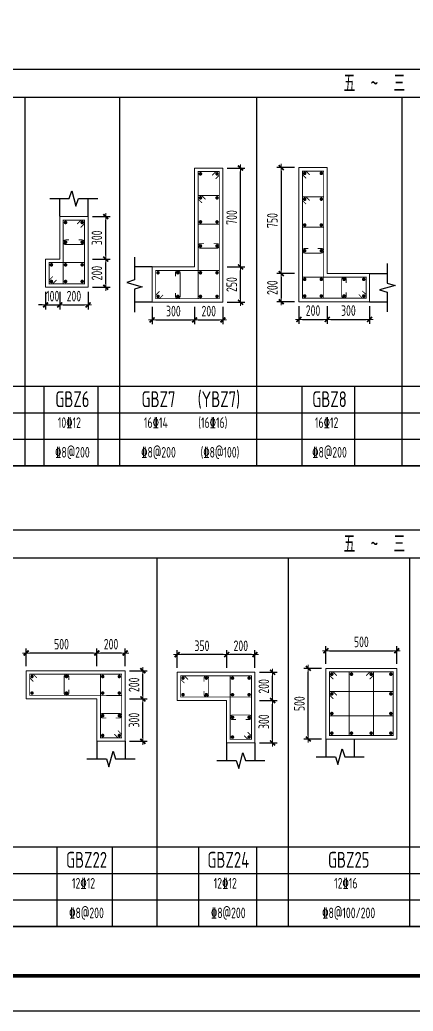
# Model space of a CAD drawing. Extents: x -144902 to 588294, y -160863 to 65494.
# Drawn here: x 3644 to 14765, y -160863 to -132798 of the extents above; entities that cross this region are included whole.
import ezdxf
from ezdxf.enums import TextEntityAlignment as Align

# ---------------------------------------------------------------- set-up
doc = ezdxf.new("R2010")
doc.units = 0
doc.header["$LTSCALE"] = 100
doc.layers.get('0').update_dxf_attribs({"linetype": 'CONTINUOUS'})
doc.layers.get('Defpoints').update_dxf_attribs({"linetype": 'CONTINUOUS'})
for name, color, linetype in [('1508', 2, 'CONTINUOUS'), ('Note', 7, 'CONTINUOUS'), ('TAB', 7, 'CONTINUOUS'), ('THIN', 7, 'CONTINUOUS'), ('tk', 7, 'CONTINUOUS')]:
    doc.layers.add(name, color=color, linetype=linetype)
for name, color, linetype, lineweight in [('REIN', 6, 'CONTINUOUS', 18), ('Z-柱大样外框', 7, 'ByLayer', 18), ('Z-详图标注', 3, 'CONTINUOUS', 18)]:
    doc.layers.add(name, color=color, linetype=linetype, lineweight=lineweight)
doc.styles.get("Standard").update_dxf_attribs({"font": 'tssdeng.shx', "width": 0.7, "bigfont": 'tssdchn.shx'})
doc.styles.add('TCCAD_Dimension', font='Tssdeng.shx', dxfattribs={"width": 0.7, "bigfont": 'tssdchn.shx'})
doc.dimstyles.new('TCCAD_25_100', dxfattribs={"dimtxt": 300, "dimasz": 100, "dimexe": 125, "dimexo": 125, "dimgap": 100, "dimtad": 1, "dimdec": 0, "dimlfac": 0.25, "dimzin": 0, "dimdsep": 46, "dimtxsty": 'TCCAD_Dimension', "dimblk": '_TCDBK25_100', "dimcen": 0, "dimclrt": 7, "dimadec": 0, "dimazin": 0, "dimtfac": 1, "dimtdec": 0, "dimtix": 1, "dimtmove": 2, "dimatfit": 3, "dimfxl": 1, "dimtolj": 1, "dimtzin": 0, "dimarcsym": 0})

# ---------------------------------------------------------------- blocks, each defined once
blk = doc.blocks.new('A1tk')
at = {"layer": 'tk', "color": 5}
blk.add_lwpolyline([(0, 0), (0, 59400), (84100, 59400), (84100, 0)], close=True, dxfattribs=at)
at = {"layer": 'tk', "const_width": 100}
blk.add_lwpolyline([(2500, 1000), (83100, 1000), (83100, 58400), (2500, 58400)], close=True, dxfattribs=at)
blk = doc.blocks.new('_TCDBK25_100')
blk.add_line((-1, 0), (1, 0))
at = {"const_width": 0.5}
blk.add_lwpolyline([(-0.7, -0.7), (0.7, 0.7)], dxfattribs=at)
blk = doc.blocks.new('*D299')
at = {"layer": 'Defpoints', "color": 0}
for p in [(7385, -140793), (8585, -140793), (8585, -141293)]:
    blk.add_point(p, dxfattribs=at)
at = {"layer": 'Z-详图标注', "color": 0, "lineweight": -2}
for p, q in [((7385, -140918), (7385, -141418)), ((8585, -140918), (8585, -141418)), ((7485, -141293), (8485, -141293))]:
    blk.add_line(p, q, dxfattribs=at)
at = {"layer": 'Z-详图标注', "color": 0, "lineweight": -2, "xscale": 100, "yscale": 100, "zscale": 100, "rotation": 180}
blk.add_blockref('_TCDBK25_100', (7385, -141293), dxfattribs=at)
at = {"layer": 'Z-详图标注', "color": 0, "lineweight": -2, "xscale": 100, "yscale": 100, "zscale": 100}
blk.add_blockref('_TCDBK25_100', (8585, -141293), dxfattribs=at)
at = {"layer": 'Z-详图标注', "color": 7, "insert": (7985, -141043), "char_height": 300, "attachment_point": 5, "style": 'TCCAD_Dimension'}
blk.add_mtext('\\A1;300', dxfattribs=at)
blk = doc.blocks.new('*D300')
at = {"layer": 'Defpoints', "color": 0}
for p in [(8585, -140793), (9385, -140793), (9385, -141293)]:
    blk.add_point(p, dxfattribs=at)
at = {"layer": 'Z-详图标注', "color": 0, "lineweight": -2}
for p, q in [((8585, -140918), (8585, -141418)), ((9385, -140918), (9385, -141418)), ((8685, -141293), (9285, -141293))]:
    blk.add_line(p, q, dxfattribs=at)
at = {"layer": 'Z-详图标注', "color": 0, "lineweight": -2, "xscale": 100, "yscale": 100, "zscale": 100, "rotation": 180}
blk.add_blockref('_TCDBK25_100', (8585, -141293), dxfattribs=at)
at = {"layer": 'Z-详图标注', "color": 0, "lineweight": -2, "xscale": 100, "yscale": 100, "zscale": 100}
blk.add_blockref('_TCDBK25_100', (9385, -141293), dxfattribs=at)
at = {"layer": 'Z-详图标注', "color": 7, "insert": (8985, -141043), "char_height": 300, "attachment_point": 5, "style": 'TCCAD_Dimension'}
blk.add_mtext('\\A1;200', dxfattribs=at)
blk = doc.blocks.new('*D301')
at = {"layer": 'Defpoints', "color": 0}
for p in [(9385, -139793), (9885, -139793), (9385, -140793)]:
    blk.add_point(p, dxfattribs=at)
at = {"layer": 'Z-详图标注', "color": 0, "lineweight": -2}
for p, q in [((9510, -139793), (10010, -139793)), ((9885, -140693), (9885, -139893)), ((9510, -140793), (10010, -140793))]:
    blk.add_line(p, q, dxfattribs=at)
at = {"layer": 'Z-详图标注', "color": 0, "lineweight": -2, "xscale": 100, "yscale": 100, "zscale": 100}
for p, rotation in [((9885, -139793), 90), ((9885, -140793), 270)]:
    blk.add_blockref('_TCDBK25_100', p, dxfattribs=dict(at, rotation=rotation))
at = {"layer": 'Z-详图标注', "color": 7, "insert": (9635, -140293), "char_height": 300, "attachment_point": 5, "rotation": 90, "style": 'TCCAD_Dimension'}
blk.add_mtext('\\A1;250', dxfattribs=at)
blk = doc.blocks.new('*D302')
at = {"layer": 'Defpoints', "color": 0}
for p in [(9385, -136993), (9885, -136993), (9385, -139793)]:
    blk.add_point(p, dxfattribs=at)
at = {"layer": 'Z-详图标注', "color": 0, "lineweight": -2}
for p, q in [((9510, -136993), (10010, -136993)), ((9885, -139693), (9885, -137093)), ((9510, -139793), (10010, -139793))]:
    blk.add_line(p, q, dxfattribs=at)
at = {"layer": 'Z-详图标注', "color": 0, "lineweight": -2, "xscale": 100, "yscale": 100, "zscale": 100}
for p, rotation in [((9885, -136993), 90), ((9885, -139793), 270)]:
    blk.add_blockref('_TCDBK25_100', p, dxfattribs=dict(at, rotation=rotation))
at = {"layer": 'Z-详图标注', "color": 7, "insert": (9635, -138393), "char_height": 300, "attachment_point": 5, "rotation": 90, "style": 'TCCAD_Dimension'}
blk.add_mtext('\\A1;700', dxfattribs=at)
blk = doc.blocks.new('*D305')
at = {"layer": 'Defpoints', "color": 0}
for p in [(11534, -136979), (11034, -139980), (11534, -139980)]:
    blk.add_point(p, dxfattribs=at)
at = {"layer": 'Z-详图标注', "color": 0, "lineweight": -2}
for p, q in [((11409, -136979), (10909, -136979)), ((11034, -137079), (11034, -139880)), ((11409, -139980), (10909, -139980))]:
    blk.add_line(p, q, dxfattribs=at)
at = {"layer": 'Z-详图标注', "color": 0, "lineweight": -2, "xscale": 100, "yscale": 100, "zscale": 100}
for p, rotation in [((11034, -136979), 90), ((11034, -139980), 270)]:
    blk.add_blockref('_TCDBK25_100', p, dxfattribs=dict(at, rotation=rotation))
at = {"layer": 'Z-详图标注', "color": 7, "insert": (10784, -138480), "char_height": 300, "attachment_point": 5, "rotation": 90, "style": 'TCCAD_Dimension'}
blk.add_mtext('\\A1;750', dxfattribs=at)
blk = doc.blocks.new('*D306')
at = {"layer": 'Defpoints', "color": 0}
for p in [(11534, -139980), (11034, -140779), (11534, -140779)]:
    blk.add_point(p, dxfattribs=at)
at = {"layer": 'Z-详图标注', "color": 0, "lineweight": -2}
for p, q in [((11409, -139980), (10909, -139980)), ((11034, -140080), (11034, -140679)), ((11409, -140779), (10909, -140779))]:
    blk.add_line(p, q, dxfattribs=at)
at = {"layer": 'Z-详图标注', "color": 0, "lineweight": -2, "xscale": 100, "yscale": 100, "zscale": 100}
for p, rotation in [((11034, -139980), 90), ((11034, -140779), 270)]:
    blk.add_blockref('_TCDBK25_100', p, dxfattribs=dict(at, rotation=rotation))
at = {"layer": 'Z-详图标注', "color": 7, "insert": (10784, -140380), "char_height": 300, "attachment_point": 5, "rotation": 90, "style": 'TCCAD_Dimension'}
blk.add_mtext('\\A1;200', dxfattribs=at)
blk = doc.blocks.new('*D307')
at = {"layer": 'Defpoints', "color": 0}
for p in [(11534, -140779), (12334, -140779), (12334, -141279)]:
    blk.add_point(p, dxfattribs=at)
at = {"layer": 'Z-详图标注', "color": 0, "lineweight": -2}
for p, q in [((11534, -140904), (11534, -141404)), ((12334, -140904), (12334, -141404)), ((11634, -141279), (12234, -141279))]:
    blk.add_line(p, q, dxfattribs=at)
at = {"layer": 'Z-详图标注', "color": 0, "lineweight": -2, "xscale": 100, "yscale": 100, "zscale": 100}
for p, rotation in [((11534, -141279), 179.9987410590652), ((12334, -141279), 359.9987410590651)]:
    blk.add_blockref('_TCDBK25_100', p, dxfattribs=dict(at, rotation=rotation))
at = {"layer": 'Z-详图标注', "color": 7, "insert": (11934, -141029), "char_height": 300, "attachment_point": 5, "rotation": 359.9987, "style": 'TCCAD_Dimension'}
blk.add_mtext('\\A1;200', dxfattribs=at)
blk = doc.blocks.new('*D308')
at = {"layer": 'Defpoints', "color": 0}
for p in [(12334, -140779), (13534, -140779), (13534, -141279)]:
    blk.add_point(p, dxfattribs=at)
at = {"layer": 'Z-详图标注', "color": 0, "lineweight": -2}
for p, q in [((12334, -140904), (12334, -141404)), ((13534, -140904), (13534, -141404)), ((12434, -141279), (13434, -141279))]:
    blk.add_line(p, q, dxfattribs=at)
at = {"layer": 'Z-详图标注', "color": 0, "lineweight": -2, "xscale": 100, "yscale": 100, "zscale": 100}
for p, rotation in [((12334, -141279), 179.9987410590652), ((13534, -141279), 359.9987410590651)]:
    blk.add_blockref('_TCDBK25_100', p, dxfattribs=dict(at, rotation=rotation))
at = {"layer": 'Z-详图标注', "color": 7, "insert": (12934, -141029), "char_height": 300, "attachment_point": 5, "rotation": 359.9987, "style": 'TCCAD_Dimension'}
blk.add_mtext('\\A1;300', dxfattribs=at)
blk = doc.blocks.new('*D309')
at = {"layer": 'Defpoints', "color": 0}
for p in [(4372, -140369), (4772, -140369), (4772, -140869)]:
    blk.add_point(p, dxfattribs=at)
at = {"layer": 'Z-详图标注', "color": 0, "lineweight": -2}
for p, q in [((4372, -140494), (4372, -140994)), ((4772, -140494), (4772, -140994)), ((4272, -140869), (4172, -140869)), ((4372, -140869), (4772, -140869)), ((4872, -140869), (4972, -140869))]:
    blk.add_line(p, q, dxfattribs=at)
at = {"layer": 'Z-详图标注', "color": 0, "lineweight": -2, "xscale": 100, "yscale": 100, "zscale": 100}
blk.add_blockref('_TCDBK25_100', (4372, -140869), dxfattribs=at)
at = {"layer": 'Z-详图标注', "color": 0, "lineweight": -2, "xscale": 100, "yscale": 100, "zscale": 100, "rotation": 180}
blk.add_blockref('_TCDBK25_100', (4772, -140869), dxfattribs=at)
at = {"layer": 'Z-详图标注', "color": 7, "insert": (4572, -140619), "char_height": 300, "attachment_point": 5, "style": 'TCCAD_Dimension'}
blk.add_mtext('\\A1;100', dxfattribs=at)
blk = doc.blocks.new('*D310')
at = {"layer": 'Defpoints', "color": 0}
for p in [(4772, -140369), (5572, -140369), (5572, -140869)]:
    blk.add_point(p, dxfattribs=at)
at = {"layer": 'Z-详图标注', "color": 0, "lineweight": -2}
for p, q in [((4772, -140494), (4772, -140994)), ((5572, -140494), (5572, -140994)), ((4872, -140869), (5472, -140869))]:
    blk.add_line(p, q, dxfattribs=at)
at = {"layer": 'Z-详图标注', "color": 0, "lineweight": -2, "xscale": 100, "yscale": 100, "zscale": 100, "rotation": 180}
blk.add_blockref('_TCDBK25_100', (4772, -140869), dxfattribs=at)
at = {"layer": 'Z-详图标注', "color": 0, "lineweight": -2, "xscale": 100, "yscale": 100, "zscale": 100}
blk.add_blockref('_TCDBK25_100', (5572, -140869), dxfattribs=at)
at = {"layer": 'Z-详图标注', "color": 7, "insert": (5172, -140619), "char_height": 300, "attachment_point": 5, "style": 'TCCAD_Dimension'}
blk.add_mtext('\\A1;200', dxfattribs=at)
blk = doc.blocks.new('*D311')
at = {"layer": 'Defpoints', "color": 0}
for p in [(5572, -139569), (6072, -139569), (5572, -140369)]:
    blk.add_point(p, dxfattribs=at)
at = {"layer": 'Z-详图标注', "color": 0, "lineweight": -2}
for p, q in [((5697, -139569), (6197, -139569)), ((6072, -140269), (6072, -139669)), ((5697, -140369), (6197, -140369))]:
    blk.add_line(p, q, dxfattribs=at)
at = {"layer": 'Z-详图标注', "color": 0, "lineweight": -2, "xscale": 100, "yscale": 100, "zscale": 100}
for p, rotation in [((6072, -139569), 90), ((6072, -140369), 270)]:
    blk.add_blockref('_TCDBK25_100', p, dxfattribs=dict(at, rotation=rotation))
at = {"layer": 'Z-详图标注', "color": 7, "insert": (5822, -139969), "char_height": 300, "attachment_point": 5, "rotation": 90, "style": 'TCCAD_Dimension'}
blk.add_mtext('\\A1;200', dxfattribs=at)
blk = doc.blocks.new('*D312')
at = {"layer": 'Defpoints', "color": 0}
for p in [(5572, -138369), (6072, -138369), (5572, -139569)]:
    blk.add_point(p, dxfattribs=at)
at = {"layer": 'Z-详图标注', "color": 0, "lineweight": -2}
for p, q in [((5697, -138369), (6197, -138369)), ((6072, -139469), (6072, -138469)), ((5697, -139569), (6197, -139569))]:
    blk.add_line(p, q, dxfattribs=at)
at = {"layer": 'Z-详图标注', "color": 0, "lineweight": -2, "xscale": 100, "yscale": 100, "zscale": 100}
for p, rotation in [((6072, -138369), 90), ((6072, -139569), 270)]:
    blk.add_blockref('_TCDBK25_100', p, dxfattribs=dict(at, rotation=rotation))
at = {"layer": 'Z-详图标注', "color": 7, "insert": (5822, -138969), "char_height": 300, "attachment_point": 5, "rotation": 90, "style": 'TCCAD_Dimension'}
blk.add_mtext('\\A1;300', dxfattribs=at)
blk = doc.blocks.new('*D359')
at = {"layer": 'Defpoints', "color": 0}
for p in [(10292, -152068), (10792, -152068), (10292, -153268)]:
    blk.add_point(p, dxfattribs=at)
at = {"layer": 'Z-详图标注', "color": 0, "lineweight": -2}
for p, q in [((10417, -152068), (10917, -152068)), ((10792, -153168), (10792, -152168)), ((10417, -153268), (10917, -153268))]:
    blk.add_line(p, q, dxfattribs=at)
at = {"layer": 'Z-详图标注', "color": 0, "lineweight": -2, "xscale": 100, "yscale": 100, "zscale": 100}
for p, rotation in [((10792, -152068), 90), ((10792, -153268), 270)]:
    blk.add_blockref('_TCDBK25_100', p, dxfattribs=dict(at, rotation=rotation))
at = {"layer": 'Z-详图标注', "color": 7, "insert": (10542, -152668), "char_height": 300, "attachment_point": 5, "rotation": 90, "style": 'TCCAD_Dimension'}
blk.add_mtext('\\A1;300', dxfattribs=at)
blk = doc.blocks.new('*D360')
at = {"layer": 'Defpoints', "color": 0}
for p in [(10292, -151268), (10792, -151268), (10292, -152068)]:
    blk.add_point(p, dxfattribs=at)
at = {"layer": 'Z-详图标注', "color": 0, "lineweight": -2}
for p, q in [((10417, -151268), (10917, -151268)), ((10792, -151968), (10792, -151368)), ((10417, -152068), (10917, -152068))]:
    blk.add_line(p, q, dxfattribs=at)
at = {"layer": 'Z-详图标注', "color": 0, "lineweight": -2, "xscale": 100, "yscale": 100, "zscale": 100}
for p, rotation in [((10792, -151268), 90), ((10792, -152068), 270)]:
    blk.add_blockref('_TCDBK25_100', p, dxfattribs=dict(at, rotation=rotation))
at = {"layer": 'Z-详图标注', "color": 7, "insert": (10542, -151668), "char_height": 300, "attachment_point": 5, "rotation": 90, "style": 'TCCAD_Dimension'}
blk.add_mtext('\\A1;200', dxfattribs=at)
blk = doc.blocks.new('*D361')
at = {"layer": 'Defpoints', "color": 0}
for p in [(9492, -150768), (9492, -151268), (10292, -151268)]:
    blk.add_point(p, dxfattribs=at)
at = {"layer": 'Z-详图标注', "color": 0, "lineweight": -2}
for p, q in [((9492, -151143), (9492, -150643)), ((10292, -151143), (10292, -150643)), ((10192, -150768), (9592, -150768))]:
    blk.add_line(p, q, dxfattribs=at)
at = {"layer": 'Z-详图标注', "color": 0, "lineweight": -2, "xscale": 100, "yscale": 100, "zscale": 100, "rotation": 180}
blk.add_blockref('_TCDBK25_100', (9492, -150768), dxfattribs=at)
at = {"layer": 'Z-详图标注', "color": 0, "lineweight": -2, "xscale": 100, "yscale": 100, "zscale": 100}
blk.add_blockref('_TCDBK25_100', (10292, -150768), dxfattribs=at)
at = {"layer": 'Z-详图标注', "color": 7, "insert": (9892, -150518), "char_height": 300, "attachment_point": 5, "style": 'TCCAD_Dimension'}
blk.add_mtext('\\A1;200', dxfattribs=at)
blk = doc.blocks.new('*D362')
at = {"layer": 'Defpoints', "color": 0}
for p in [(8092, -150768), (8092, -151268), (9492, -151268)]:
    blk.add_point(p, dxfattribs=at)
at = {"layer": 'Z-详图标注', "color": 0, "lineweight": -2}
for p, q in [((8092, -151143), (8092, -150643)), ((9492, -151143), (9492, -150643)), ((9392, -150768), (8192, -150768))]:
    blk.add_line(p, q, dxfattribs=at)
at = {"layer": 'Z-详图标注', "color": 0, "lineweight": -2, "xscale": 100, "yscale": 100, "zscale": 100, "rotation": 180}
blk.add_blockref('_TCDBK25_100', (8092, -150768), dxfattribs=at)
at = {"layer": 'Z-详图标注', "color": 0, "lineweight": -2, "xscale": 100, "yscale": 100, "zscale": 100}
blk.add_blockref('_TCDBK25_100', (9492, -150768), dxfattribs=at)
at = {"layer": 'Z-详图标注', "color": 7, "insert": (8792, -150518), "char_height": 300, "attachment_point": 5, "style": 'TCCAD_Dimension'}
blk.add_mtext('\\A1;350', dxfattribs=at)
blk = doc.blocks.new('*D399')
at = {"layer": 'Defpoints', "color": 0}
for p in [(6622, -152023), (7122, -152023), (6622, -153223)]:
    blk.add_point(p, dxfattribs=at)
at = {"layer": 'Z-详图标注', "color": 0, "lineweight": -2}
for p, q in [((6747, -152023), (7247, -152023)), ((7122, -153123), (7122, -152123)), ((6747, -153223), (7247, -153223))]:
    blk.add_line(p, q, dxfattribs=at)
at = {"layer": 'Z-详图标注', "color": 0, "lineweight": -2, "xscale": 100, "yscale": 100, "zscale": 100}
for p, rotation in [((7122, -152023), 90), ((7122, -153223), 270)]:
    blk.add_blockref('_TCDBK25_100', p, dxfattribs=dict(at, rotation=rotation))
at = {"layer": 'Z-详图标注', "color": 7, "insert": (6872, -152623), "char_height": 300, "attachment_point": 5, "rotation": 90, "style": 'TCCAD_Dimension'}
blk.add_mtext('\\A1;300', dxfattribs=at)
blk = doc.blocks.new('*D400')
at = {"layer": 'Defpoints', "color": 0}
for p in [(6622, -151223), (7122, -151223), (6622, -152023)]:
    blk.add_point(p, dxfattribs=at)
at = {"layer": 'Z-详图标注', "color": 0, "lineweight": -2}
for p, q in [((6747, -151223), (7247, -151223)), ((7122, -151923), (7122, -151323)), ((6747, -152023), (7247, -152023))]:
    blk.add_line(p, q, dxfattribs=at)
at = {"layer": 'Z-详图标注', "color": 0, "lineweight": -2, "xscale": 100, "yscale": 100, "zscale": 100}
for p, rotation in [((7122, -151223), 90), ((7122, -152023), 270)]:
    blk.add_blockref('_TCDBK25_100', p, dxfattribs=dict(at, rotation=rotation))
at = {"layer": 'Z-详图标注', "color": 7, "insert": (6872, -151623), "char_height": 300, "attachment_point": 5, "rotation": 90, "style": 'TCCAD_Dimension'}
blk.add_mtext('\\A1;200', dxfattribs=at)
blk = doc.blocks.new('*D401')
at = {"layer": 'Defpoints', "color": 0}
for p in [(5822, -150723), (5822, -151223), (6622, -151223)]:
    blk.add_point(p, dxfattribs=at)
at = {"layer": 'Z-详图标注', "color": 0, "lineweight": -2}
for p, q in [((5822, -151098), (5822, -150598)), ((6622, -151098), (6622, -150598)), ((6522, -150723), (5922, -150723))]:
    blk.add_line(p, q, dxfattribs=at)
at = {"layer": 'Z-详图标注', "color": 0, "lineweight": -2, "xscale": 100, "yscale": 100, "zscale": 100, "rotation": 180}
blk.add_blockref('_TCDBK25_100', (5822, -150723), dxfattribs=at)
at = {"layer": 'Z-详图标注', "color": 0, "lineweight": -2, "xscale": 100, "yscale": 100, "zscale": 100}
blk.add_blockref('_TCDBK25_100', (6622, -150723), dxfattribs=at)
at = {"layer": 'Z-详图标注', "color": 7, "insert": (6222, -150473), "char_height": 300, "attachment_point": 5, "style": 'TCCAD_Dimension'}
blk.add_mtext('\\A1;200', dxfattribs=at)
blk = doc.blocks.new('*D402')
at = {"layer": 'Defpoints', "color": 0}
for p in [(3822, -150723), (3822, -151223), (5822, -151223)]:
    blk.add_point(p, dxfattribs=at)
at = {"layer": 'Z-详图标注', "color": 0, "lineweight": -2}
for p, q in [((3822, -151098), (3822, -150598)), ((5822, -151098), (5822, -150598)), ((5722, -150723), (3922, -150723))]:
    blk.add_line(p, q, dxfattribs=at)
at = {"layer": 'Z-详图标注', "color": 0, "lineweight": -2, "xscale": 100, "yscale": 100, "zscale": 100, "rotation": 180}
blk.add_blockref('_TCDBK25_100', (3822, -150723), dxfattribs=at)
at = {"layer": 'Z-详图标注', "color": 0, "lineweight": -2, "xscale": 100, "yscale": 100, "zscale": 100}
blk.add_blockref('_TCDBK25_100', (5822, -150723), dxfattribs=at)
at = {"layer": 'Z-详图标注', "color": 7, "insert": (4822, -150473), "char_height": 300, "attachment_point": 5, "style": 'TCCAD_Dimension'}
blk.add_mtext('\\A1;500', dxfattribs=at)
blk = doc.blocks.new('*D403')
at = {"layer": 'Defpoints', "color": 0}
for p in [(14300, -150658), (12300, -151158), (14300, -151158)]:
    blk.add_point(p, dxfattribs=at)
at = {"layer": 'Z-详图标注', "color": 0, "lineweight": -2}
for p, q in [((12300, -151033), (12300, -150533)), ((12400, -150658), (14200, -150658)), ((14300, -151033), (14300, -150533))]:
    blk.add_line(p, q, dxfattribs=at)
at = {"layer": 'Z-详图标注', "color": 0, "lineweight": -2, "xscale": 100, "yscale": 100, "zscale": 100, "rotation": 180}
blk.add_blockref('_TCDBK25_100', (12300, -150658), dxfattribs=at)
at = {"layer": 'Z-详图标注', "color": 0, "lineweight": -2, "xscale": 100, "yscale": 100, "zscale": 100}
blk.add_blockref('_TCDBK25_100', (14300, -150658), dxfattribs=at)
at = {"layer": 'Z-详图标注', "color": 7, "insert": (13300, -150408), "char_height": 300, "attachment_point": 5, "style": 'TCCAD_Dimension'}
blk.add_mtext('\\A1;500', dxfattribs=at)
blk = doc.blocks.new('*D404')
at = {"layer": 'Defpoints', "color": 0}
for p in [(11800, -151158), (12300, -151158), (12300, -153158)]:
    blk.add_point(p, dxfattribs=at)
at = {"layer": 'Z-详图标注', "color": 0, "lineweight": -2}
for p, q in [((12175, -151158), (11675, -151158)), ((11800, -153058), (11800, -151258)), ((12175, -153158), (11675, -153158))]:
    blk.add_line(p, q, dxfattribs=at)
at = {"layer": 'Z-详图标注', "color": 0, "lineweight": -2, "xscale": 100, "yscale": 100, "zscale": 100}
for p, rotation in [((11800, -151158), 90), ((11800, -153158), 270)]:
    blk.add_blockref('_TCDBK25_100', p, dxfattribs=dict(at, rotation=rotation))
at = {"layer": 'Z-详图标注', "color": 7, "insert": (11550, -152158), "char_height": 300, "attachment_point": 5, "rotation": 90, "style": 'TCCAD_Dimension'}
blk.add_mtext('\\A1;500', dxfattribs=at)

msp = doc.modelspace()

# ---------------------------------------------------------------- linework, layer by layer
at = {"color": 1, "lineweight": 30, "elevation": 0}
for points in [[(4331.396, -143171.4), (5847.214, -143171.4), (5847.214, -145421.4), (4331.396, -145421.4)], [(11625.068, -143171.4), (13104.358, -143171.4), (13104.358, -145421.4), (11625.068, -145421.4)], [(4699.063, -156211.579), (6257.819, -156211.579), (6257.819, -158461.579), (4699.063, -158461.579)], [(8702.856, -156211.579), (10336.733, -156211.579), (10336.733, -158461.579), (8702.856, -158461.579)]]:
    msp.add_lwpolyline(points, close=True, dxfattribs=at)
at = {"layer": 'REIN', "color": 210, "const_width": 25, "elevation": 0}
for points in [[(9079.332, -137199.106), (9185.398, -137093.04), (9285.398, -137093.04), (9285.398, -140693.04), (8685.398, -140693.04), (8685.398, -137093.04), (9285.398, -137093.04), (9285.398, -137193.04), (9179.332, -137299.106)], [(11739.685, -137285.114), (11633.618, -137179.048), (11633.618, -137079.048), (12233.606, -137079.048), (12233.606, -140679.063), (11633.618, -140679.05), (11633.618, -137079.048), (11733.618, -137079.048), (11839.685, -137185.114)], [(5265.459, -138575.041), (5371.525, -138468.975), (5471.525, -138468.975), (5471.525, -140268.975), (4871.525, -140268.975), (4871.525, -138468.975), (5471.525, -138468.975), (5471.525, -138568.975), (5365.459, -138675.041)], [(4677.591, -140162.909), (4571.525, -140268.975), (4471.525, -140268.975), (4471.525, -139668.975), (5471.525, -139668.975), (5471.525, -140268.975), (4471.525, -140268.975), (4471.525, -140168.975), (4577.591, -140062.909)], [(7691.464, -140586.974), (7585.398, -140693.04), (7485.398, -140693.04), (7485.398, -139893.04), (9285.398, -139893.04), (9285.398, -140693.04), (7485.398, -140693.04), (7485.398, -140593.04), (7591.464, -140486.974)], [(13327.515, -140473.024), (13433.581, -140579.089), (13433.585, -140679.089), (11633.618, -140679.05), (11633.618, -140080.062), (13433.563, -140079.89), (13433.585, -140679.089), (13333.585, -140679.087), (13227.518, -140573.022)], [(12505.741, -151464.24), (12399.675, -151358.174), (12399.675, -151258.174), (14199.675, -151258.174), (14199.675, -153058.174), (12399.675, -153058.174), (12399.675, -151258.174), (12499.675, -151258.174), (12605.741, -151364.24)], [(4027.787, -151529.544), (3921.712, -151423.486), (3921.697, -151323.486), (6521.615, -151323.486), (6521.615, -151922.991), (3921.789, -151922.187), (3921.697, -151323.486), (4021.697, -151323.486), (4127.771, -151429.544)], [(6415.548, -152917.242), (6521.615, -153023.307), (6521.615, -153123.307), (5921.701, -153123.313), (5921.884, -151323.486), (6521.615, -151323.486), (6521.615, -153123.307), (6421.615, -153123.308), (6315.548, -153017.243)], [(8297.62, -151573.97), (8191.554, -151467.904), (8191.554, -151367.904), (10191.554, -151367.904), (10191.554, -151967.904), (8191.554, -151967.904), (8191.554, -151367.904), (8291.554, -151367.904), (8397.62, -151473.97)], [(10085.488, -152961.838), (10191.554, -153067.904), (10191.554, -153167.904), (9591.554, -153167.904), (9591.554, -151367.904), (10191.554, -151367.904), (10191.554, -153167.904), (10091.554, -153167.904), (9985.488, -153061.838)]]:
    msp.add_lwpolyline(points, dxfattribs=at)
at = {"layer": 'REIN', "color": 6, "const_width": 50, "elevation": 0}
for points in [[(8750.398, -137183.04, 1), (8750.398, -137133.04, 1)], [(9220.398, -137183.04, 1), (9220.398, -137133.04, 1)], [(11698.618, -137119.048, 1), (11698.618, -137169.048, 1)], [(12168.606, -137119.048, 1), (12168.606, -137169.048, 1)], [(8750.398, -137863.04, 1), (8750.398, -137813.04, 1)], [(9220.398, -137863.04, 1), (9220.398, -137813.04, 1)], [(11698.618, -137849.55, 1), (11698.618, -137899.55, 1)], [(12168.606, -137849.538, 1), (12168.606, -137899.538, 1)], [(4911.525, -138533.975, 1), (4961.525, -138533.975, 1)], [(5381.525, -138533.975, 1), (5431.525, -138533.975, 1)], [(8750.398, -138543.04, 1), (8750.398, -138493.04, 1)], [(9220.398, -138543.04, 1), (9220.398, -138493.04, 1)], [(11698.618, -138580.052, 1), (11698.618, -138630.052, 1)], [(12168.606, -138580.029, 1), (12168.606, -138630.029, 1)], [(4911.525, -139093.975, 1), (4961.525, -139093.975, 1)], [(5381.525, -139093.975, 1), (5431.525, -139093.975, 1)], [(8750.398, -139223.04, 1), (8750.398, -139173.04, 1)], [(9220.398, -139223.04, 1), (9220.398, -139173.04, 1)], [(11698.618, -139310.554, 1), (11698.618, -139360.554, 1)], [(12168.606, -139310.52, 1), (12168.606, -139360.52, 1)], [(4511.525, -139733.975, 1), (4561.525, -139733.975, 1)], [(4911.525, -139733.975, 1), (4961.525, -139733.975, 1)], [(5381.525, -139733.975, 1), (5431.525, -139733.975, 1)], [(7550.398, -139983.04, 1), (7550.398, -139933.04, 1)], [(8110.398, -139983.04, 1), (8110.398, -139933.04, 1)], [(8750.398, -139983.04, 1), (8750.398, -139933.04, 1)], [(9220.398, -139983.04, 1), (9220.398, -139933.04, 1)], [(4511.525, -140203.975, 1), (4561.525, -140203.975, 1)], [(4911.525, -140203.975, 1), (4961.525, -140203.975, 1)], [(5381.525, -140203.975, 1), (5431.525, -140203.975, 1)], [(11698.618, -140120.056, 1), (11698.618, -140170.056, 1)], [(12168.606, -140120.011, 1), (12168.606, -140170.011, 1)], [(12808.586, -140119.95, 1), (12808.586, -140169.95, 1)], [(13368.566, -140119.897, 1), (13368.566, -140169.897, 1)], [(7550.398, -140653.04, 1), (7550.398, -140603.04, 1)], [(8110.398, -140653.04, 1), (8110.398, -140603.04, 1)], [(8750.398, -140653.04, 1), (8750.398, -140603.04, 1)], [(9220.398, -140653.04, 1), (9220.398, -140603.04, 1)], [(11698.618, -140589.051, 1), (11698.618, -140639.051, 1)], [(12168.606, -140589.062, 1), (12168.606, -140639.062, 1)], [(12808.594, -140589.076, 1), (12808.594, -140639.076, 1)], [(13368.583, -140589.088, 1), (13368.583, -140639.088, 1)], [(3961.707, -151388.486, 1), (4011.707, -151388.486, 1)], [(4962.158, -151413.486, 1), (4962.158, -151363.486, 1)], [(5961.878, -151388.486, 1), (6011.878, -151388.486, 1)], [(6431.615, -151388.486, 1), (6481.615, -151388.486, 1)], [(8231.554, -151432.904, 1), (8281.554, -151432.904, 1)], [(8891.554, -151432.904, 1), (8941.554, -151432.904, 1)], [(9631.554, -151432.904, 1), (9681.554, -151432.904, 1)], [(10101.554, -151432.904, 1), (10151.554, -151432.904, 1)], [(12439.675, -151323.174, 1), (12489.675, -151323.174, 1)], [(12996.342, -151323.174, 1), (13046.342, -151323.174, 1)], [(13553.008, -151323.174, 1), (13603.008, -151323.174, 1)], [(14109.675, -151323.174, 1), (14159.675, -151323.174, 1)], [(3961.779, -151857.207, 1), (4011.779, -151857.207, 1)], [(4962.087, -151883.335, 1), (4962.087, -151833.335, 1)], [(5961.83, -151857.826, 1), (6011.83, -151857.826, 1)], [(6431.615, -151857.971, 1), (6481.615, -151857.971, 1)], [(12439.675, -151879.841, 1), (12489.675, -151879.841, 1)], [(14109.675, -151879.841, 1), (14159.675, -151879.841, 1)], [(8231.554, -151902.904, 1), (8281.554, -151902.904, 1)], [(8891.554, -151902.904, 1), (8941.554, -151902.904, 1)], [(9631.554, -151902.904, 1), (9681.554, -151902.904, 1)], [(10101.554, -151902.904, 1), (10151.554, -151902.904, 1)], [(12439.675, -152436.508, 1), (12489.675, -152436.508, 1)], [(14109.675, -152436.508, 1), (14159.675, -152436.508, 1)], [(5961.765, -152498.069, 1), (6011.765, -152498.069, 1)], [(6431.615, -152498.14, 1), (6481.615, -152498.14, 1)], [(9631.554, -152542.904, 1), (9681.554, -152542.904, 1)], [(10101.554, -152542.904, 1), (10151.554, -152542.904, 1)], [(12439.675, -152993.174, 1), (12489.675, -152993.174, 1)], [(12996.342, -152993.174, 1), (13046.342, -152993.174, 1)], [(13553.008, -152993.174, 1), (13603.008, -152993.174, 1)], [(14109.675, -152993.174, 1), (14159.675, -152993.174, 1)], [(5961.708, -153058.312, 1), (6011.708, -153058.312, 1)], [(6431.615, -153058.308, 1), (6481.615, -153058.308, 1)], [(9631.554, -153102.904, 1), (9681.554, -153102.904, 1)], [(10101.554, -153102.904, 1), (10151.554, -153102.904, 1)]]:
    msp.add_lwpolyline(points, format="xyb", close=True, dxfattribs=at)
at = {"layer": 'REIN', "color": 6, "const_width": 25, "elevation": 0}
for points in [[(8791.464, -137979.106), (8685.398, -137873.04), (8685.398, -137773.04), (9285.398, -137773.04), (9285.398, -138583.04), (8685.398, -138583.04), (8685.398, -137773.04), (8785.398, -137773.04), (8891.464, -137879.106)], [(11739.686, -138015.616), (11633.618, -137909.551), (11633.618, -137809.551), (12233.606, -137809.537), (12233.606, -138670.026), (11633.618, -138670.055), (11633.618, -137809.551), (11733.618, -137809.549), (11839.686, -137915.614)], [(13436.942, -151364.24), (13543.008, -151258.174), (13643.008, -151258.174), (13643.008, -153058.174), (12956.342, -153058.174), (12956.342, -151258.174), (13643.008, -151258.174), (13643.008, -151358.174), (13536.942, -151464.24)], [(12505.741, -152020.907), (12399.675, -151914.841), (12399.675, -151814.841), (14199.675, -151814.841), (14199.675, -152501.508), (12399.675, -152501.508), (12399.675, -151814.841), (12499.675, -151814.841), (12605.741, -151920.907)]]:
    msp.add_lwpolyline(points, dxfattribs=at)
for points in [[(5306.525, -139028.975), (5406.525, -139028.975, -1), (5406.525, -139158.975), (4936.525, -139158.975, -1), (4936.525, -139028.975), (5036.525, -139028.975)], [(9120.398, -139133.04), (9220.398, -139133.04, -1), (9220.398, -139263.04), (8750.398, -139263.04, -1), (8750.398, -139133.04), (8850.398, -139133.04)], [(12068.602, -139270.527), (12168.602, -139270.52, -1), (12168.611, -139400.52), (11698.623, -139400.554, -1), (11698.614, -139270.554), (11798.614, -139270.546)], [(8045.398, -140058.04), (8045.398, -139958.04, -1), (8175.398, -139958.04), (8175.398, -140628.04, -1), (8045.398, -140628.04), (8045.398, -140528.04)], [(12873.593, -140514.075), (12873.594, -140614.075, -1), (12743.594, -140614.077), (12743.586, -140144.951, -1), (12873.586, -140144.949), (12873.588, -140244.949)], [(5027.102, -151758.345), (5027.087, -151858.345, -1), (4897.087, -151858.326), (4897.158, -151388.476, -1), (5027.158, -151388.495), (5027.143, -151488.495)], [(8851.554, -151532.904), (8851.554, -151432.904, -1), (8981.554, -151432.904), (8981.554, -151902.904, -1), (8851.554, -151902.904), (8851.554, -151802.904)], [(6086.755, -152563.084), (5986.755, -152563.069, -1), (5986.775, -152433.069), (6456.624, -152433.14, -1), (6456.605, -152563.14), (6356.605, -152563.125)], [(9756.554, -152607.904), (9656.554, -152607.904, -1), (9656.554, -152477.904), (10126.554, -152477.904, -1), (10126.554, -152607.904), (10026.554, -152607.904)]]:
    msp.add_lwpolyline(points, format="xyb", dxfattribs=at)
at = {"layer": 'TAB'}
for p, q in [((-17640.345, -134192.458), (55181.653, -134192.458, 0)), ((-15840.345, -134990.822), (55181.653, -134990.822, 0)), ((3792.643, -145421.4, 0), (3792.643, -134990.822, 0)), ((6466.315, -145421.4, 0), (6466.315, -134990.822)), ((10345.658, -145421.4, 0), (10345.658, -134990.822, 0)), ((14453.4, -145421.4, 0), (14453.4, -134990.822)), ((-17640.345, -143171.4, 0), (55181.653, -143171.4, 0)), ((-17640.345, -143921.4, 0), (55181.653, -143921.4, 0)), ((-17640.345, -144671.4, 0), (55181.653, -144671.4, 0)), ((55181.653, -145421.4, 0), (-17640.345, -145421.4, 0)), ((-17640.345, -145421.4, 0), (55181.653, -145421.4, 0)), ((-17640.345, -147232.637, 0), (55508.68, -147232.637, 0)), ((-15840.345, -148031.001, 0), (55508.68, -148031.001, 0)), ((7517.869, -148031.001, 0), (7517.869, -158461.579, 0)), ((11226.288, -148031.001, 0), (11226.288, -158461.579, 0)), ((14658.786, -148031.001, 0), (14658.786, -158461.579, 0)), ((-17640.345, -156211.579, 0), (55508.68, -156211.579, 0)), ((-17640.345, -156961.579, 0), (55508.68, -156961.579, 0)), ((-17640.345, -157711.579, 0), (55508.68, -157711.579, 0)), ((-17640.345, -158461.579, 0), (55508.68, -158461.579, 0)), ((55508.68, -158461.579, 0), (-17640.345, -158461.579, 0))]:
    msp.add_line(p, q, dxfattribs=at)
at = {"layer": 'THIN'}
for p, q in [((4771.525, -138355.134, 0), (4771.525, -137855.134, 0)), ((5571.525, -138355.134, 0), (5571.525, -137855.134, 0)), ((7385.398, -139793.04, 0), (6885.398, -139793.04, 0)), ((13533.56, -139979.881, 0), (14033.56, -139979.881, 0)), ((7385.398, -140793.04, 0), (6885.398, -140793.04, 0)), ((13533.56, -140779.881, 0), (14033.56, -140779.881, 0)), ((5821.615, -153223.307, 0), (5821.615, -153723.307, 0)), ((6621.615, -153223.307, 0), (6621.615, -153723.307, 0)), ((12299.675, -153158.174, 0), (12299.675, -153658.174, 0)), ((13099.675, -153158.174, 0), (13099.675, -153658.174, 0)), ((9491.554, -153267.904, 0), (9491.554, -153767.904, 0)), ((10291.554, -153267.904, 0), (10291.554, -153767.904, 0))]:
    msp.add_line(p, q, dxfattribs=at)
at = {"layer": 'THIN', "elevation": 0}
for points in [[(4491.525, -137855.134), (5041.525, -137855.134), (5111.525, -137635.134), (5231.525, -138075.134), (5301.525, -137855.134), (5851.525, -137855.134)], [(6885.398, -139513.04), (6885.398, -140163.04), (6665.398, -140233.04), (7105.398, -140353.04), (6885.398, -140423.04), (6885.398, -141073.04)], [(14033.56, -139699.881), (14033.56, -140249.881), (14253.56, -140319.881), (13813.56, -140439.881), (14033.56, -140509.881), (14033.56, -141059.881)], [(5541.615, -153723.307), (6091.615, -153723.307), (6161.615, -153943.307), (6281.615, -153503.307), (6351.615, -153723.307), (6901.615, -153723.307)], [(12019.675, -153658.174), (12569.675, -153658.174), (12639.675, -153878.174), (12759.675, -153438.174), (12829.675, -153658.174), (13379.675, -153658.174)], [(9211.554, -153767.904), (9761.554, -153767.904), (9831.554, -153987.904), (9951.554, -153547.904), (10021.554, -153767.904), (10571.554, -153767.904)]]:
    msp.add_lwpolyline(points, dxfattribs=at)
at = {"layer": 'Z-柱大样外框', "color": 1, "elevation": 0}
for points in [[(8585.398, -139793.04), (7385.398, -139793.04), (7385.398, -140793.04), (9385.398, -140793.04), (9385.398, -136993.04), (8585.398, -136993.04), (8585.398, -139793.04)], [(11533.618, -140779.048), (11533.618, -136979.048), (12333.606, -136979.048), (12333.606, -139979.995), (13533.56, -139979.881), (13533.589, -140779.092), (11533.618, -140779.048)], [(4771.525, -139568.975), (4771.525, -138368.975), (5571.525, -138368.975), (5571.525, -140368.975), (4371.525, -140368.975), (4371.525, -139568.975), (4771.525, -139568.975)], [(3821.682, -151223.486), (3821.804, -152022.156), (5821.813, -152022.775), (5821.691, -153223.314), (6621.615, -153223.307), (6621.615, -151223.486), (3821.682, -151223.486)], [(9491.554, -152067.904), (9491.554, -153267.904), (10291.554, -153267.904), (10291.554, -151267.904), (8091.554, -151267.904), (8091.554, -152067.904), (9491.554, -152067.904)], [(12299.675, -151158.174), (14299.675, -151158.174), (14299.675, -153158.174), (12299.675, -153158.174)]]:
    msp.add_lwpolyline(points, close=True, dxfattribs=at)

# ---------------------------------------------------------------- block references
at = {"layer": '1508'}
msp.add_blockref('A1tk', (-20399.668, -160862.678), dxfattribs=at)

# ---------------------------------------------------------------- texts
at = {"layer": 'Note', "color": 7, "width": 0.7}
for p in [(19082.051, -134591.64), (19082.051, -147631.819)]:
    msp.add_text('五  ~  三  十  一  层  剪  力  墙  柱  表  (标  高：12.000~90.300)', height=500, dxfattribs=at).set_placement(p, align=Align.MIDDLE)
at = {"layer": 'TAB', "color": 100, "width": 0.7}
for s, p in [('GBZ6', (5129.479, -143537.746, 0)), ('GBZ7', (7564.411, -143537.746, 0)), ('(YBZ7)', (9271.964, -143537.746, 0)), ('GBZ8', (12399.529, -143537.746, 0)), ('GBZ22', (5529.59, -156577.925, 0)), ('GBZ24', (9536.413, -156577.925, 0)), ('GBZ25', (12942.537, -156577.925, 0))]:
    msp.add_text(s, height=450, dxfattribs=at).set_placement(p, align=Align.MIDDLE_CENTER)
at = {"layer": 'TAB', "color": 7, "width": 0.7}
for s, p in [('10%%13212', (4717.555, -144440.631, 0)), ('16%%13214', (7152.488, -144440.631, 0)), ('(16%%13216)', (8690.592, -144440.631, 0)), ('16%%13212', (11987.606, -144440.631, 0)), ('12%%13212', (5117.667, -157480.81, 0)), ('12%%13212', (9124.49, -157480.81, 0)), ('12%%13216', (12530.614, -157480.81, 0))]:
    msp.add_text(s, height=300, dxfattribs=at).set_placement(p, align=Align.BOTTOM_LEFT)
for s, p in [('%%1328@200', (5129.479, -145040.631, 0)), ('%%1328@200', (7564.411, -145040.631, 0)), ('(%%1328@100)', (9301.864, -145040.631, 0)), ('%%1328@200', (12399.529, -145040.631, 0)), ('%%1328@200', (5529.59, -158080.81, 0)), ('%%1328@200', (9536.413, -158080.81, 0)), ('%%1328@100/200', (12942.537, -158080.81, 0))]:
    msp.add_text(s, height=300, dxfattribs=at).set_placement(p, align=Align.MIDDLE_CENTER)

# ---------------------------------------------------------------- dimensions: what is measured, and where the dimension line sits
at = {"layer": 'Z-详图标注'}
for base, p1, p2, angle, picture, middle in [((9885.398, -136993.04, 0), (9385.398, -139793.04, 0), (9385.398, -136993.04, 0), 90, '*D302', (9635.398, -138393.04, 0)), ((11033.618, -139980.071, 0), (11533.618, -136979.048, 0), (11533.618, -139980.071, 0), 270, '*D305', (10783.618, -138479.559, 0)), ((6071.525, -138368.975, 0), (5571.525, -139568.975, 0), (5571.525, -138368.975, 0), 90, '*D312', (5821.525, -138968.975, 0)), ((6071.525, -139568.975, 0), (5571.525, -140368.975, 0), (5571.525, -139568.975, 0), 90, '*D311', (5821.525, -139968.975, 0)), ((9885.398, -139793.04, 0), (9385.398, -140793.04, 0), (9385.398, -139793.04, 0), 90, '*D301', (9635.398, -140293.04, 0)), ((11033.618, -140779.048, 0), (11533.618, -139980.071, 0), (11533.618, -140779.048, 0), 270, '*D306', (10783.618, -140379.559, 0)), ((12333.595, -141279.065, 0), (11533.618, -140779.048, 0), (12333.606, -140779.065, 0), 359.9987411, '*D307', (11933.607, -141029.056, 0)), ((13533.578, -141279.092, 0), (12333.606, -140779.065, 0), (13533.589, -140779.092, 0), 359.9987411, '*D308', (12933.592, -141029.078, 0)), ((3821.682, -150723.486, 0), (5821.895, -151223.486, 0), (3821.682, -151223.486, 0), 180, '*D402', (4821.788, -150473.486, 0)), ((5821.895, -150723.486, 0), (6621.615, -151223.486, 0), (5821.895, -151223.486, 0), 180, '*D401', (6221.755, -150473.486, 0)), ((8091.554, -150767.904, 0), (9491.554, -151267.904, 0), (8091.554, -151267.904, 0), 180, '*D362', (8791.554, -150517.904, 0)), ((9491.554, -150767.904, 0), (10291.554, -151267.904, 0), (9491.554, -151267.904, 0), 180, '*D361', (9891.554, -150517.904, 0)), ((7121.615, -151223.486, 0), (6621.615, -152023.022, 0), (6621.615, -151223.486, 0), 90, '*D400', (6871.615, -151623.254, 0)), ((10791.554, -151267.904, 0), (10291.554, -152067.904, 0), (10291.554, -151267.904, 0), 90, '*D360', (10541.554, -151667.904, 0)), ((11799.675, -151158.174, 0), (12299.675, -153158.174, 0), (12299.675, -151158.174, 0), 90, '*D404', (11549.675, -152158.174, 0)), ((7121.615, -152023.022, 0), (6621.615, -153223.307, 0), (6621.615, -152023.022, 0), 90, '*D399', (6871.615, -152623.164, 0)), ((10791.554, -152067.904, 0), (10291.554, -153267.904, 0), (10291.554, -152067.904, 0), 90, '*D359', (10541.554, -152667.904, 0))]:
    dim = msp.add_linear_dim(base=base, p1=p1, p2=p2, angle=angle, dimstyle='TCCAD_25_100', dxfattribs=at)
    dim.commit()
    dim.dimension.update_dxf_attribs({"geometry": picture, "text_midpoint": middle})
for base, p1, p2, picture, middle in [((4771.525, -140868.975, 0), (4371.525, -140368.975, 0), (4771.525, -140368.975, 0), '*D309', (4571.525, -140618.975, 0)), ((5571.525, -140868.975, 0), (4771.525, -140368.975, 0), (5571.525, -140368.975, 0), '*D310', (5171.525, -140618.975, 0)), ((8585.398, -141293.04, 0), (7385.398, -140793.04, 0), (8585.398, -140793.04, 0), '*D299', (7985.398, -141043.04, 0)), ((9385.398, -141293.04, 0), (8585.398, -140793.04, 0), (9385.398, -140793.04, 0), '*D300', (8985.398, -141043.04, 0)), ((14299.675, -150658.174, 0), (12299.675, -151158.174, 0), (14299.675, -151158.174, 0), '*D403', (13299.675, -150408.174, 0))]:
    dim = msp.add_linear_dim(base=base, p1=p1, p2=p2, dimstyle='TCCAD_25_100', dxfattribs=at)
    dim.commit()
    dim.dimension.update_dxf_attribs({"geometry": picture, "text_midpoint": middle})

doc.saveas('drawing.dxf')
